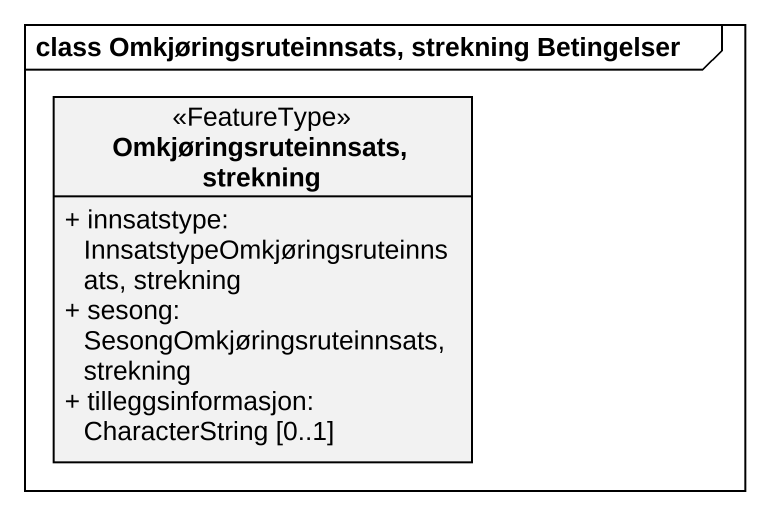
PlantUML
@startuml
mainframe class Omkjøringsruteinnsats, strekning Betingelser
hide circle
hide empty members
skinparam classAttributeIconSize 0
class "Omkjøringsruteinnsats, strekning" as Omkjøringsruteinnsats <<FeatureType>> {
  + innsatstype: InnsatstypeOmkjøringsruteinnsats, strekning
  + sesong: SesongOmkjøringsruteinnsats, strekning
  + tilleggsinformasjon: CharacterString [0..1]
}
@enduml
